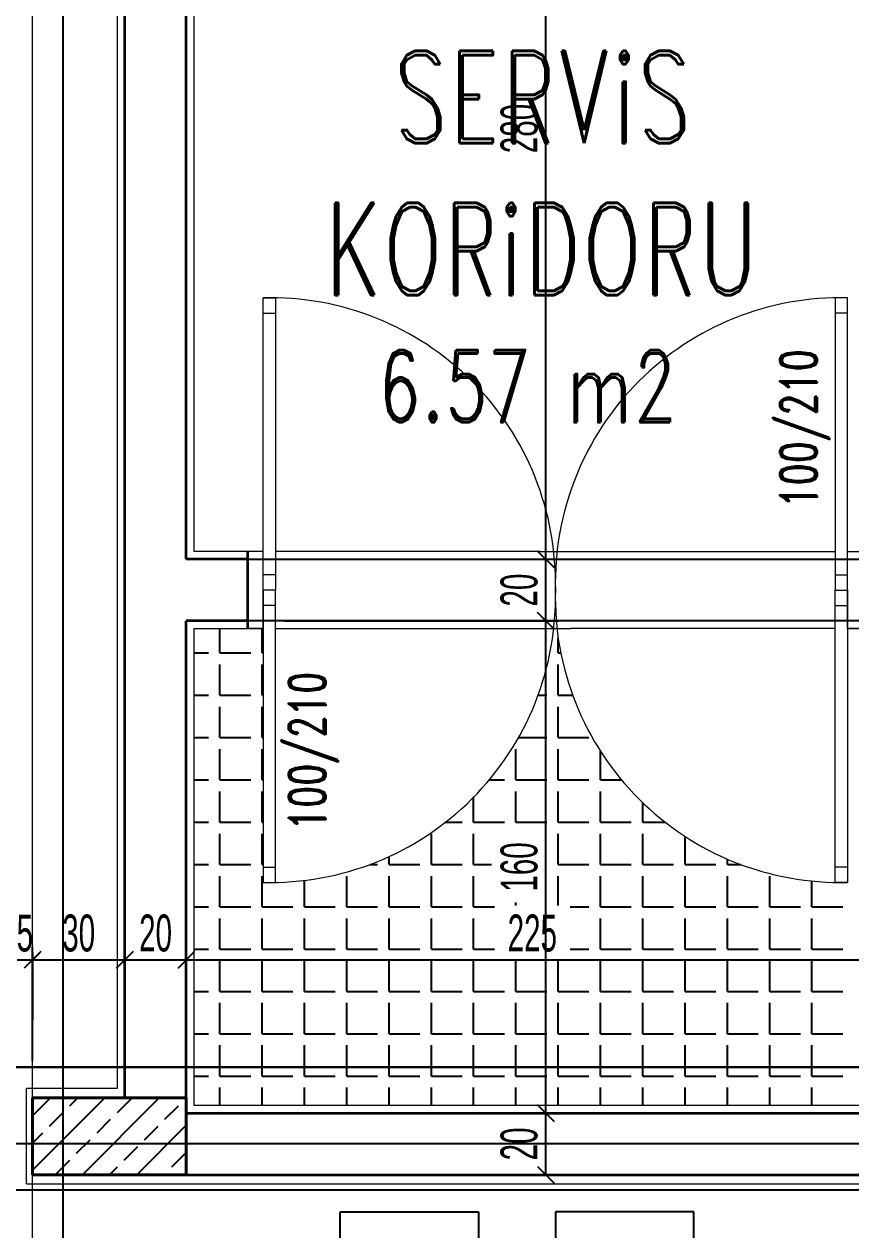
# Model space of a CAD drawing. Header units: inches. Extents: x -7543 to -822, y 102837 to 190349.
# Drawn here: x -835.4194 to -835.3657, y 102836.9701 to 102837.0485 of the extents above; entities that cross this region are included whole.
import ezdxf

# ---------------------------------------------------------------- set-up
doc = ezdxf.new("R2010")
doc.units = ezdxf.units.IN
doc.header["$MEASUREMENT"] = 0
doc.linetypes.add('__ZG_T_P__9', pattern=[22, 1, -10, 1, -10])
doc.linetypes.add('DASHDOTX2', pattern=[2, 1, -0.5, 0, -0.5])
doc.layers.get('0').update_dxf_attribs({"lineweight": 25})
doc.layers.get('Defpoints').update_dxf_attribs({"lineweight": 25})
for name, color, linetype, lineweight in [('AKS', 1, 'Continuous', 25), ('ICOL', 55, 'Continuous', 25), ('İZ DÜŞÜM', 253, 'Continuous', 20), ('KOLON', 2, 'Continuous', 40), ('SIVA', 150, 'Continuous', 15), ('TARAMA', 8, 'Continuous', 25), ('YAZI', 7, 'Continuous', 25)]:
    doc.layers.add(name, color=color, linetype=linetype, lineweight=lineweight)
for name, color, linetype, lineweight, true_color in [('DUVAR', 7, 'Continuous', 35, 0xfc4642), ('KAPI', 7, 'Continuous', 18, 0xffb360), ('TEFRİŞ', 7, 'Continuous', 25, 0x78462c)]:
    doc.layers.add(name, color=color, linetype=linetype, lineweight=lineweight, true_color=true_color)
doc.styles.add('OLCU', font='tromand.shx', dxfattribs={"width": 0.6, "height": 12})
doc.styles.add('st1', font='romandtw.shx', dxfattribs={"width": 0.7, "height": 40})

# ---------------------------------------------------------------- blocks, each defined once
blk = doc.blocks.new('E')
at = {"layer": 'ICOL'}
for p, q in [((0, -3.000000000002046), (0, 25)), ((-2.828427124746668, -2.828427124748032), (2.82842712474303, 2.828427124744394))]:
    blk.add_line(p, q, dxfattribs=at)
blk = doc.blocks.new('_Oblique')
at = {"color": 0, "linetype": 'ByBlock', "lineweight": -2}
blk.add_line((-0.5, -0.5), (0.5, 0.5), dxfattribs=at)

msp = doc.modelspace()

# ---------------------------------------------------------------- linework, layer by layer
at = {"layer": 'AKS', "linetype": 'DASHDOTX2', "ltscale": 10}
for p, q in [((-835.4168919987518, 102836.7454060717), (-835.4168919987518, 102837.2213096623)), ((-836.0219041693524, 102836.9806839998), (-835.3608919987518, 102836.9806839998)), ((-835.1688033422307, 102836.9806839998), (-835.4962085477059, 102836.9806839998)), ((-835.1683529261418, 102836.9756839999), (-835.5938919987518, 102836.9756839999)), ((-835.1688033422307, 102836.9726839999), (-835.5938919987518, 102836.9726839999))]:
    msp.add_line(p, q, dxfattribs=at)
at = {"layer": 'Defpoints', "color": 3}
for p, q in [((-835.4128919987513, 102837.0096850246), (-835.4128919987513, 102837.0716850246)), ((-835.4088919987513, 102837.0696850246), (-835.4088919987513, 102837.0136850246)), ((-835.4088919987513, 102837.0136850246), (-835.4048919987513, 102837.0136850246)), ((-835.4048919987513, 102837.0136850246), (-835.3648919987513, 102837.0136850246)), ((-835.4128919987513, 102836.9786839999), (-835.4128919987513, 102837.0096850246)), ((-835.4048919987513, 102837.0096850246), (-835.4088919987513, 102837.0096850246)), ((-835.4088919987513, 102837.0096850246), (-835.4088919987513, 102836.9776839999)), ((-835.3648919987513, 102837.0096850246), (-835.4048919987513, 102837.0096850246)), ((-835.4188919987517, 102836.9736839999), (-835.4188919987517, 102836.9786839999)), ((-835.4188919987517, 102836.9786839999), (-835.4128919987513, 102836.9786839999)), ((-835.4088919987513, 102836.9776839999), (-835.3638919987518, 102836.9776839999)), ((-835.4088919987513, 102836.9736839999), (-835.4188919987517, 102836.9736839999)), ((-835.3638919987518, 102836.9736839999), (-835.4088919987513, 102836.9736839999))]:
    msp.add_line(p, q, dxfattribs=at)
at = {"layer": 'Defpoints'}
for p, q in [((-835.4048919987513, 102837.0136850246), (-835.3648919987513, 102837.0136850246)), ((-835.3648919987513, 102837.0096850246), (-835.4048919987513, 102837.0096850246))]:
    msp.add_line(p, q, dxfattribs=at)
at = {"layer": 'DUVAR'}
for p, q in [((-835.4128919987513, 102837.0043088393), (-835.4128919987513, 102837.0716850246)), ((-835.4088919987513, 102837.0136850246), (-835.4088919987513, 102837.0696850246)), ((-835.4048919987513, 102837.0091850246), (-835.4048919987513, 102837.0141850246)), ((-835.4048919987513, 102837.0136850246), (-835.4088919987513, 102837.0136850246)), ((-835.4128919987513, 102836.9786839999), (-835.4128919987513, 102837.0096850246)), ((-835.4088919987513, 102836.9766839998), (-835.4088919987513, 102837.0096850246)), ((-835.4088919987513, 102836.9766839998), (-835.4088919987513, 102837.0096850246)), ((-835.4048919987513, 102837.0096850246), (-835.4088919987513, 102837.0096850246)), ((-835.4088919987513, 102836.9776839999), (-835.3638919987513, 102836.9776839999)), ((-835.4088919987513, 102836.9736839999), (-835.3638919987513, 102836.9736839999))]:
    msp.add_line(p, q, dxfattribs=at)
at = {"layer": 'ICOL'}
for p, q in [((-835.3855143062948, 102837.0136850246), (-835.3855143062948, 102837.0696850246)), ((-835.3855143062948, 102837.0096850246), (-835.3855143062948, 102837.0136850246)), ((-835.3855143062948, 102836.9776839999), (-835.3855143062948, 102837.0096850246)), ((-835.4198919987517, 102836.9876516387), (-835.4188919987517, 102836.9876516387)), ((-835.4188919987517, 102836.9876516387), (-835.4128919987513, 102836.9876516387)), ((-835.4187359987518, 102836.9876516387), (-835.4185799987517, 102836.9876516387)), ((-835.4128919987513, 102836.9876516387), (-835.4088919987513, 102836.9876516387)), ((-835.4088919987513, 102836.9876516387), (-835.3638919987518, 102836.9876516387)), ((-835.3855143062948, 102836.9736839999), (-835.3855143062948, 102836.9776839999))]:
    msp.add_line(p, q, dxfattribs=at)
at = {"layer": 'ICOL', "color": 53}
for p, q in [((-835.4024919987513, 102837.0136850246), (-835.3846743062948, 102837.0136850246)), ((-835.4024919987513, 102837.0136850246), (-835.3846743062948, 102837.0136850246)), ((-835.4024919987513, 102837.0096850246), (-835.3846743062948, 102837.0096850246)), ((-835.4024919987513, 102837.0096850246), (-835.3846743062948, 102837.0096850246)), ((-835.4188919987517, 102836.9810839999), (-835.4188919987517, 102836.9884916387)), ((-835.4128919987513, 102836.9831218763), (-835.4128919987513, 102836.9884916387)), ((-835.4128919987513, 102836.9831218763), (-835.4128919987513, 102836.9884916387)), ((-835.4088919987513, 102836.9842877941), (-835.4088919987513, 102836.9884916387)), ((-835.4088919987513, 102836.9842877941), (-835.4088919987513, 102836.9884916387)), ((-835.3853080236609, 102836.9776839999), (-835.3863543062948, 102836.9776839999)), ((-835.3853080236609, 102836.9776839999), (-835.3863543062948, 102836.9776839999)), ((-835.3853080236609, 102836.9736839999), (-835.3863543062948, 102836.9736839999))]:
    msp.add_line(p, q, dxfattribs=at)
at = {"layer": 'İZ DÜŞÜM', "linetype": '__ZG_T_P__9'}
msp.add_line((-835.4188919987517, 102836.7776839999), (-835.4188919987517, 102837.1276839999), dxfattribs=at)
at = {"layer": 'KAPI'}
for p, q in [((-835.4038919987513, 102837.0116850246), (-835.4038919987513, 102837.0306850246)), ((-835.4038919987513, 102837.0306850246), (-835.4030919987513, 102837.0306850246)), ((-835.4030919987513, 102837.0306850246), (-835.4030919987513, 102837.0116850246)), ((-835.3658919987513, 102837.0306850246), (-835.3666919987513, 102837.0306850246)), ((-835.3666919987513, 102837.0306850246), (-835.3666919987513, 102837.0116850246)), ((-835.3658919987513, 102837.0116850246), (-835.3658919987513, 102837.0306850246)), ((-835.4038919987513, 102837.0296850246), (-835.4030919987513, 102837.0296850246)), ((-835.3658919987513, 102837.0296850246), (-835.3666919987513, 102837.0296850246)), ((-835.4038919987514, 102837.0141850246), (-835.4048919987513, 102837.0141850246)), ((-835.4038919987513, 102837.0091850246), (-835.4038919987513, 102837.0141850246)), ((-835.3858919987513, 102837.0141850246), (-835.4030919987514, 102837.0141850246)), ((-835.3858919987513, 102837.0141850246), (-835.3838919987513, 102837.0141850246)), ((-835.3838919987513, 102837.0141850246), (-835.3666919987513, 102837.0141850246)), ((-835.3658919987513, 102837.0091850246), (-835.3658919987513, 102837.0141850246)), ((-835.3658919987513, 102837.0141850246), (-835.3648919987513, 102837.0141850246)), ((-835.4030919987513, 102837.0126850246), (-835.4038919987513, 102837.0126850246)), ((-835.3666919987513, 102837.0126850246), (-835.3658919987513, 102837.0126850246)), ((-835.4038919987513, 102837.0116850246), (-835.4038919987513, 102836.9926850246)), ((-835.4030919987513, 102837.0116850246), (-835.4038919987513, 102837.0116850246)), ((-835.4030919987514, 102836.9926850246), (-835.4030919987514, 102837.0116850246)), ((-835.3666919987513, 102836.9926850246), (-835.3666919987513, 102837.0116850246)), ((-835.3666919987513, 102837.0116850246), (-835.3658919987513, 102837.0116850246)), ((-835.3658919987513, 102837.0116850246), (-835.3658919987513, 102836.9926850246)), ((-835.4030919987513, 102837.0106850246), (-835.4038919987513, 102837.0106850246)), ((-835.3666919987513, 102837.0106850246), (-835.3658919987513, 102837.0106850246)), ((-835.4048919987513, 102837.0091850246), (-835.4038919987513, 102837.0091850246)), ((-835.4038919987513, 102837.0091850246), (-835.4048919987513, 102837.0091850246)), ((-835.4030919987514, 102837.0091850246), (-835.3858919987513, 102837.0091850246)), ((-835.3858919987513, 102837.0091850246), (-835.3838919987513, 102837.0091850246)), ((-835.3666919987513, 102837.0091850246), (-835.3838919987513, 102837.0091850246)), ((-835.3648919987513, 102837.0091850246), (-835.3658919987513, 102837.0091850246)), ((-835.3658919987513, 102837.0091850246), (-835.3648919987513, 102837.0091850246)), ((-835.4038919987513, 102836.9936850246), (-835.4030919987514, 102836.9936850246)), ((-835.3658919987513, 102836.9936850246), (-835.3666919987513, 102836.9936850246)), ((-835.4038919987513, 102836.9926850246), (-835.4030919987514, 102836.9926850246)), ((-835.3658919987513, 102836.9926850246), (-835.3666919987513, 102836.9926850246))]:
    msp.add_line(p, q, dxfattribs=at)
for centre, radius, start, end in [((-835.4034334516817, 102837.0121435717), 0.01854712220763329, 358.5833117699736, 91.41668819081184), ((-835.366350545821, 102837.0121435717), 0.01854712220760017, 88.58331180918816, 181.4166882300264), ((-835.4034334516817, 102837.0112264775), 0.01854712220763329, 268.5833118091882, 1.416688230026377), ((-835.366350545821, 102837.0112264775), 0.01854712220760017, 178.5833117699736, 271.4166881908119)]:
    msp.add_arc(centre, radius, start, end, dxfattribs=at)
at = {"layer": 'KOLON'}
for p, q in [((-835.4188919987517, 102836.9736839999), (-835.4188919987517, 102836.9786839999)), ((-835.4188919987517, 102836.9786839999), (-835.4088919987518, 102836.9786839999)), ((-835.4088919987518, 102836.9786839999), (-835.4088919987518, 102836.9736839999)), ((-835.4088919987518, 102836.9736839999), (-835.4188919987517, 102836.9736839999))]:
    msp.add_line(p, q, dxfattribs=at)
at = {"layer": 'SIVA'}
for p, q in [((-835.4133919987513, 102837.0711850246), (-835.4133919987513, 102837.0043088393)), ((-835.4083919987513, 102837.0141850246), (-835.4083919987513, 102837.0691850246)), ((-835.4048919987513, 102837.0141850246), (-835.4083919987513, 102837.0141850246)), ((-835.4083919987513, 102836.9781839999), (-835.4083919987513, 102837.0091850246)), ((-835.4083919987513, 102837.0091850246), (-835.4048919987513, 102837.0091850246)), ((-835.4133919987513, 102837.0043088393), (-835.4133919987513, 102836.9792839999)), ((-835.4192919987516, 102836.9730839999), (-835.4192919987516, 102836.9792839999)), ((-835.4133919987513, 102836.9792839999), (-835.4192919987516, 102836.9792839999)), ((-835.3643919987517, 102836.9781839999), (-835.4083919987513, 102836.9781839999)), ((-835.4192919987516, 102836.9730839999), (-835.3643919987518, 102836.9730839999))]:
    msp.add_line(p, q, dxfattribs=at)
at = {"layer": 'TARAMA'}
for p, q in [((-835.4067067349521, 102837.0075968213), (-835.4067067349521, 102837.0091850246)), ((-835.4039567349521, 102837.0075968213), (-835.4039567349521, 102837.0091850246)), ((-835.3847067349521, 102837.0075968213), (-835.3847067349521, 102837.0085720354)), ((-835.4083919987513, 102837.0075968213), (-835.4074567349521, 102837.0075968213)), ((-835.4067067349521, 102837.0075968213), (-835.4047067349521, 102837.0075968213)), ((-835.4039567349521, 102837.0075968213), (-835.4038919987513, 102837.0075968213)), ((-835.3847067349521, 102837.0075968213), (-835.3845390404719, 102837.0075968213)), ((-835.4067067349521, 102837.0048468213), (-835.4067067349521, 102837.0068468213)), ((-835.4039567349521, 102837.0048468213), (-835.4039567349521, 102837.0068468213)), ((-835.3847067349521, 102837.0048468213), (-835.3847067349521, 102837.0068468213)), ((-835.4083919987513, 102837.0048468213), (-835.4074567349521, 102837.0048468213)), ((-835.4067067349521, 102837.0048468213), (-835.4047067349521, 102837.0048468213)), ((-835.4039567349521, 102837.0048468213), (-835.4038919987513, 102837.0048468213)), ((-835.3860180639953, 102837.0048468213), (-835.3854567349522, 102837.0048468213)), ((-835.3847067349521, 102837.0048468213), (-835.3837659335074, 102837.0048468213)), ((-835.4067067349521, 102837.0020968213), (-835.4067067349521, 102837.0040968213)), ((-835.4039567349521, 102837.0020968213), (-835.4039567349521, 102837.0040968213)), ((-835.3847067349521, 102837.0020968213), (-835.3847067349521, 102837.0040968213)), ((-835.4083919987513, 102837.0020968213), (-835.4074567349521, 102837.0020968213)), ((-835.4067067349521, 102837.0020968213), (-835.4047067349521, 102837.0020968213)), ((-835.4039567349521, 102837.0020968213), (-835.4038919987513, 102837.0020968213)), ((-835.3872889442914, 102837.0020968213), (-835.3854567349522, 102837.0020968213)), ((-835.3847067349521, 102837.0020968213), (-835.3827067349521, 102837.0020968213)), ((-835.4067067349521, 102836.9993468213), (-835.4067067349521, 102837.0013468213)), ((-835.4039567349521, 102836.9993468213), (-835.4039567349521, 102837.0013468213)), ((-835.3874567349521, 102836.9993468213), (-835.3874567349521, 102837.0013468213)), ((-835.3847067349521, 102836.9993468213), (-835.3847067349521, 102837.0013468213)), ((-835.3819567349522, 102836.9993468213), (-835.3819567349522, 102837.0012043718)), ((-835.4083919987513, 102836.9993468213), (-835.4074567349521, 102836.9993468213)), ((-835.4067067349521, 102836.9993468213), (-835.4047067349521, 102836.9993468213)), ((-835.4039567349521, 102836.9993468213), (-835.4038919987513, 102836.9993468213)), ((-835.3891902248886, 102836.9993468213), (-835.3882067349521, 102836.9993468213)), ((-835.3874567349521, 102836.9993468213), (-835.3854567349522, 102836.9993468213)), ((-835.3847067349521, 102836.9993468213), (-835.3827067349521, 102836.9993468213)), ((-835.3819567349522, 102836.9993468213), (-835.380593772614, 102836.9993468213)), ((-835.4067067349521, 102836.9965968213), (-835.4067067349521, 102836.9985968213)), ((-835.4039567349521, 102836.9965968213), (-835.4039567349521, 102836.9985968213)), ((-835.3902067349521, 102836.9965968213), (-835.3902067349521, 102836.9982245659)), ((-835.3874567349521, 102836.9965968213), (-835.3874567349521, 102836.9985968213)), ((-835.3847067349521, 102836.9965968213), (-835.3847067349521, 102836.9985968213)), ((-835.3819567349522, 102836.9965968213), (-835.3819567349522, 102836.9985968213)), ((-835.379206734952, 102836.9965968213), (-835.379206734952, 102836.9978580766)), ((-835.4083919987513, 102836.9965968213), (-835.4074567349521, 102836.9965968213)), ((-835.4067067349521, 102836.9965968213), (-835.4047067349521, 102836.9965968213)), ((-835.4039567349521, 102836.9965968213), (-835.4038919987513, 102836.9965968213)), ((-835.3920330613338, 102836.9965968213), (-835.3909567349522, 102836.9965968213)), ((-835.3902067349521, 102836.9965968213), (-835.3882067349521, 102836.9965968213)), ((-835.3874567349521, 102836.9965968213), (-835.3854567349522, 102836.9965968213)), ((-835.3847067349521, 102836.9965968213), (-835.3827067349521, 102836.9965968213)), ((-835.3819567349522, 102836.9965968213), (-835.3799567349521, 102836.9965968213)), ((-835.3792067349522, 102836.9965968213), (-835.3777509361689, 102836.9965968213)), ((-835.4067067349521, 102836.9938468213), (-835.4067067349521, 102836.9958468213)), ((-835.4039567349521, 102836.9938468213), (-835.4039567349521, 102836.9958468213)), ((-835.3929567349521, 102836.9938468213), (-835.3929567349521, 102836.9958468213)), ((-835.3902067349521, 102836.9938468213), (-835.3902067349521, 102836.9958468213)), ((-835.3847067349521, 102836.9938468213), (-835.3847067349521, 102836.9958468213)), ((-835.3819567349522, 102836.9938468213), (-835.3819567349522, 102836.9958468213)), ((-835.379206734952, 102836.9938468213), (-835.379206734952, 102836.9958468213)), ((-835.3764567349522, 102836.9938468213), (-835.3764567349522, 102836.9956746068)), ((-835.3957067349521, 102836.9938468213), (-835.3957067349521, 102836.9943654695)), ((-835.4083919987513, 102836.9938468213), (-835.4074567349521, 102836.9938468213)), ((-835.4067067349521, 102836.9938468213), (-835.4047067349521, 102836.9938468213)), ((-835.4039567349521, 102836.9938468213), (-835.4038919987513, 102836.9938468213)), ((-835.3969570876795, 102836.9938468213), (-835.3964567349522, 102836.9938468213)), ((-835.3957067349521, 102836.9938468213), (-835.3937067349522, 102836.9938468213)), ((-835.3929567349521, 102836.9938468213), (-835.3909567349522, 102836.9938468213)), ((-835.3902067349521, 102836.9938468213), (-835.3890423062948, 102836.9938468213)), ((-835.3847067349521, 102836.9938468213), (-835.3827067349521, 102836.9938468213)), ((-835.3819567349522, 102836.9938468213), (-835.3799567349521, 102836.9938468213)), ((-835.3792067349522, 102836.9938468213), (-835.3772067349521, 102836.9938468213)), ((-835.3764567349522, 102836.9938468213), (-835.3744567349521, 102836.9938468213)), ((-835.3737067349521, 102836.9938468213), (-835.3737067349521, 102836.9942005496)), ((-835.3737067349521, 102836.9938468213), (-835.3728269098232, 102836.9938468213)), ((-835.4067067349521, 102836.9910968213), (-835.4067067349521, 102836.9930968213)), ((-835.4039567349521, 102836.9910968213), (-835.4039567349521, 102836.9930968213)), ((-835.4012067349521, 102836.9910968213), (-835.4012067349521, 102836.9928135072)), ((-835.3984567349521, 102836.9910968213), (-835.3984567349521, 102836.9930968213)), ((-835.3957067349521, 102836.9910968213), (-835.3957067349521, 102836.9930968213)), ((-835.3929567349521, 102836.9910968213), (-835.3929567349521, 102836.9930968213)), ((-835.3902067349521, 102836.9910968213), (-835.3902067349521, 102836.9930968213)), ((-835.3847067349521, 102836.9911796387), (-835.3847067349521, 102836.9930968213)), ((-835.3819567349522, 102836.9910968213), (-835.3819567349522, 102836.9930968213)), ((-835.379206734952, 102836.9910968213), (-835.379206734952, 102836.9930968213)), ((-835.3764567349522, 102836.9910968213), (-835.3764567349522, 102836.9930968213)), ((-835.3737067349521, 102836.9910968213), (-835.3737067349521, 102836.9930968213)), ((-835.3709567349521, 102836.9910968213), (-835.3709567349521, 102836.9930968213)), ((-835.3682067349521, 102836.9910968213), (-835.3682067349521, 102836.9927724724)), ((-835.4083919987513, 102836.9910968213), (-835.4074567349521, 102836.9910968213)), ((-835.4067067349521, 102836.9910968213), (-835.4047067349521, 102836.9910968213)), ((-835.4039567349521, 102836.9910968213), (-835.4019567349521, 102836.9910968213)), ((-835.4012067349521, 102836.9910968213), (-835.3992067349521, 102836.9910968213)), ((-835.3984567349521, 102836.9910968213), (-835.3964567349522, 102836.9910968213)), ((-835.3957067349521, 102836.9910968213), (-835.3937067349522, 102836.9910968213)), ((-835.3929567349521, 102836.9910968213), (-835.3909567349522, 102836.9910968213)), ((-835.3902067349521, 102836.9910968213), (-835.388843427323, 102836.9910968213)), ((-835.3874567349521, 102836.9911796387), (-835.3874567349521, 102836.9913702265)), ((-835.3839405701801, 102836.9910968213), (-835.3827067349521, 102836.9910968213)), ((-835.3819567349522, 102836.9910968213), (-835.3799567349521, 102836.9910968213)), ((-835.3792067349522, 102836.9910968213), (-835.3772067349521, 102836.9910968213)), ((-835.3764567349522, 102836.9910968213), (-835.3744567349521, 102836.9910968213)), ((-835.3737067349521, 102836.9910968213), (-835.3717067349521, 102836.9910968213)), ((-835.3709567349522, 102836.9910968213), (-835.3689567349521, 102836.9910968213)), ((-835.3682067349521, 102836.9910968213), (-835.3662067349521, 102836.9910968213)), ((-835.4067067349521, 102836.9883468213), (-835.4067067349521, 102836.9903468213)), ((-835.4039567349521, 102836.9883468213), (-835.4039567349521, 102836.9903468213)), ((-835.4012067349521, 102836.9883468213), (-835.4012067349521, 102836.9903468213)), ((-835.3984567349521, 102836.9883468213), (-835.3984567349521, 102836.9903468213)), ((-835.3957067349521, 102836.9883468213), (-835.3957067349521, 102836.9903468213)), ((-835.3929567349521, 102836.9883468213), (-835.3929567349521, 102836.9903468213)), ((-835.3902067349521, 102836.9883468213), (-835.3902067349521, 102836.9903468213)), ((-835.3819567349522, 102836.9883468213), (-835.3819567349522, 102836.9903468213)), ((-835.379206734952, 102836.9883468213), (-835.379206734952, 102836.9903468213)), ((-835.3764567349522, 102836.9883468213), (-835.3764567349522, 102836.9903468213)), ((-835.3737067349521, 102836.9883468213), (-835.3737067349521, 102836.9903468213)), ((-835.3709567349521, 102836.9883468213), (-835.3709567349521, 102836.9903468213)), ((-835.3682067349521, 102836.9883468213), (-835.3682067349521, 102836.9903468213)), ((-835.4083919987513, 102836.9883468213), (-835.4074567349521, 102836.9883468213)), ((-835.4067067349521, 102836.9883468213), (-835.4047067349521, 102836.9883468213)), ((-835.4039567349521, 102836.9883468213), (-835.4019567349521, 102836.9883468213)), ((-835.4012067349521, 102836.9883468213), (-835.3992067349521, 102836.9883468213)), ((-835.3984567349521, 102836.9883468213), (-835.3964567349522, 102836.9883468213)), ((-835.3957067349521, 102836.9883468213), (-835.3937067349522, 102836.9883468213)), ((-835.3929567349521, 102836.9883468213), (-835.3909567349522, 102836.9883468213)), ((-835.3902067349521, 102836.9883468213), (-835.388843427323, 102836.9883468213)), ((-835.3839405701801, 102836.9883468213), (-835.3827067349521, 102836.9883468213)), ((-835.3819567349522, 102836.9883468213), (-835.3799567349521, 102836.9883468213)), ((-835.3792067349522, 102836.9883468213), (-835.3772067349521, 102836.9883468213)), ((-835.3764567349522, 102836.9883468213), (-835.3744567349521, 102836.9883468213)), ((-835.3737067349521, 102836.9883468213), (-835.3717067349521, 102836.9883468213)), ((-835.3709567349522, 102836.9883468213), (-835.3689567349521, 102836.9883468213)), ((-835.3682067349521, 102836.9883468213), (-835.3662067349521, 102836.9883468213)), ((-835.4067067349521, 102836.9855968213), (-835.4067067349521, 102836.9875968213)), ((-835.4039567349521, 102836.9855968213), (-835.4039567349521, 102836.9875968213)), ((-835.4012067349521, 102836.9855968213), (-835.4012067349521, 102836.9875968213)), ((-835.3984567349521, 102836.9855968213), (-835.3984567349521, 102836.9875968213)), ((-835.3957067349521, 102836.9855968213), (-835.3957067349521, 102836.9875968213)), ((-835.3929567349521, 102836.9855968213), (-835.3929567349521, 102836.9875968213)), ((-835.3902067349521, 102836.9855968213), (-835.3902067349521, 102836.9875968213)), ((-835.3874567349521, 102836.9855968213), (-835.3874567349521, 102836.9875796387)), ((-835.3847067349521, 102836.9855968213), (-835.3847067349521, 102836.9875796387)), ((-835.3819567349522, 102836.9855968213), (-835.3819567349522, 102836.9875968213)), ((-835.379206734952, 102836.9855968213), (-835.379206734952, 102836.9875968213)), ((-835.3764567349522, 102836.9855968213), (-835.3764567349522, 102836.9875968213)), ((-835.3737067349521, 102836.9855968213), (-835.3737067349521, 102836.9875968213)), ((-835.3709567349521, 102836.9855968213), (-835.3709567349521, 102836.9875968213)), ((-835.3682067349521, 102836.9855968213), (-835.3682067349521, 102836.9875968213)), ((-835.4083919987513, 102836.9855968213), (-835.4074567349521, 102836.9855968213)), ((-835.4067067349521, 102836.9855968213), (-835.4047067349521, 102836.9855968213)), ((-835.4039567349521, 102836.9855968213), (-835.4019567349521, 102836.9855968213)), ((-835.4012067349521, 102836.9855968213), (-835.3992067349521, 102836.9855968213)), ((-835.3984567349521, 102836.9855968213), (-835.3964567349522, 102836.9855968213)), ((-835.3957067349521, 102836.9855968213), (-835.3937067349522, 102836.9855968213)), ((-835.3929567349521, 102836.9855968213), (-835.3909567349522, 102836.9855968213)), ((-835.3902067349521, 102836.9855968213), (-835.3882067349521, 102836.9855968213)), ((-835.3874567349521, 102836.9855968213), (-835.3854567349522, 102836.9855968213)), ((-835.3847067349521, 102836.9855968213), (-835.3827067349521, 102836.9855968213)), ((-835.3819567349522, 102836.9855968213), (-835.3799567349521, 102836.9855968213)), ((-835.3792067349522, 102836.9855968213), (-835.3772067349521, 102836.9855968213)), ((-835.3764567349522, 102836.9855968213), (-835.3744567349521, 102836.9855968213)), ((-835.3737067349521, 102836.9855968213), (-835.3717067349521, 102836.9855968213)), ((-835.3709567349522, 102836.9855968213), (-835.3689567349521, 102836.9855968213)), ((-835.3682067349521, 102836.9855968213), (-835.3662067349521, 102836.9855968213)), ((-835.4067067349521, 102836.9828468213), (-835.4067067349521, 102836.9848468213)), ((-835.4039567349521, 102836.9828468213), (-835.4039567349521, 102836.9848468213)), ((-835.4012067349521, 102836.9828468213), (-835.4012067349521, 102836.9848468213)), ((-835.3984567349521, 102836.9828468213), (-835.3984567349521, 102836.9848468213)), ((-835.3957067349521, 102836.9828468213), (-835.3957067349521, 102836.9848468213)), ((-835.3929567349521, 102836.9828468213), (-835.3929567349521, 102836.9848468213)), ((-835.3902067349521, 102836.9828468213), (-835.3902067349521, 102836.9848468213)), ((-835.3874567349521, 102836.9828468213), (-835.3874567349521, 102836.9848468213)), ((-835.3847067349521, 102836.9828468213), (-835.3847067349521, 102836.9848468213)), ((-835.3819567349522, 102836.9828468213), (-835.3819567349522, 102836.9848468213)), ((-835.379206734952, 102836.9828468213), (-835.379206734952, 102836.9848468213)), ((-835.3764567349522, 102836.9828468213), (-835.3764567349522, 102836.9848468213)), ((-835.3737067349521, 102836.9828468213), (-835.3737067349521, 102836.9848468213)), ((-835.3709567349521, 102836.9828468213), (-835.3709567349521, 102836.9848468213)), ((-835.3682067349521, 102836.9828468213), (-835.3682067349521, 102836.9848468213)), ((-835.4083919987513, 102836.9828468213), (-835.4074567349521, 102836.9828468213)), ((-835.4067067349521, 102836.9828468213), (-835.4047067349521, 102836.9828468213)), ((-835.4039567349521, 102836.9828468213), (-835.4019567349521, 102836.9828468213)), ((-835.4012067349521, 102836.9828468213), (-835.3992067349521, 102836.9828468213)), ((-835.3984567349521, 102836.9828468213), (-835.3964567349522, 102836.9828468213)), ((-835.3957067349521, 102836.9828468213), (-835.3937067349522, 102836.9828468213)), ((-835.3929567349521, 102836.9828468213), (-835.3909567349522, 102836.9828468213)), ((-835.3902067349521, 102836.9828468213), (-835.3882067349521, 102836.9828468213)), ((-835.3874567349521, 102836.9828468213), (-835.3854567349522, 102836.9828468213)), ((-835.3847067349521, 102836.9828468213), (-835.3827067349521, 102836.9828468213)), ((-835.3819567349522, 102836.9828468213), (-835.3799567349521, 102836.9828468213)), ((-835.3792067349522, 102836.9828468213), (-835.3772067349521, 102836.9828468213)), ((-835.3764567349522, 102836.9828468213), (-835.3744567349521, 102836.9828468213)), ((-835.3737067349521, 102836.9828468213), (-835.3717067349521, 102836.9828468213)), ((-835.3709567349522, 102836.9828468213), (-835.3689567349521, 102836.9828468213)), ((-835.3682067349521, 102836.9828468213), (-835.3662067349521, 102836.9828468213)), ((-835.4067067349521, 102836.9806839998), (-835.4067067349521, 102836.9820968213)), ((-835.4039567349521, 102836.9806839998), (-835.4039567349521, 102836.9820968213)), ((-835.4012067349521, 102836.9806839998), (-835.4012067349521, 102836.9820968213)), ((-835.3984567349521, 102836.9806839998), (-835.3984567349521, 102836.9820968213)), ((-835.3957067349521, 102836.9806839998), (-835.3957067349521, 102836.9820968213)), ((-835.3929567349521, 102836.9806839998), (-835.3929567349521, 102836.9820968213)), ((-835.3902067349521, 102836.9806839998), (-835.3902067349521, 102836.9820968213)), ((-835.3874567349521, 102836.9806839998), (-835.3874567349521, 102836.9820968213)), ((-835.3847067349521, 102836.9806839998), (-835.3847067349521, 102836.9820968213)), ((-835.3819567349522, 102836.9806839998), (-835.3819567349522, 102836.9820968213)), ((-835.379206734952, 102836.9806839998), (-835.379206734952, 102836.9820968213)), ((-835.3764567349522, 102836.9806839998), (-835.3764567349522, 102836.9820968213)), ((-835.3737067349521, 102836.9806839998), (-835.3737067349521, 102836.9820968213)), ((-835.3709567349521, 102836.9806839998), (-835.3709567349521, 102836.9820968213)), ((-835.3682067349521, 102836.9806839998), (-835.3682067349521, 102836.9820968213)), ((-835.4067067349521, 102836.9800968213), (-835.4067067349521, 102836.9806839998)), ((-835.4039567349521, 102836.9800968213), (-835.4039567349521, 102836.9806839998)), ((-835.4012067349521, 102836.9800968213), (-835.4012067349521, 102836.9806839998)), ((-835.3984567349521, 102836.9800968213), (-835.3984567349521, 102836.9806839998)), ((-835.3957067349521, 102836.9800968213), (-835.3957067349521, 102836.9806839998)), ((-835.3929567349521, 102836.9800968213), (-835.3929567349521, 102836.9806839998)), ((-835.3902067349521, 102836.9800968213), (-835.3902067349521, 102836.9806839998)), ((-835.3874567349521, 102836.9800968213), (-835.3874567349521, 102836.9806839998)), ((-835.3847067349521, 102836.9800968213), (-835.3847067349521, 102836.9806839998)), ((-835.3819567349522, 102836.9800968213), (-835.3819567349522, 102836.9806839998)), ((-835.379206734952, 102836.9800968213), (-835.379206734952, 102836.9806839998)), ((-835.3764567349522, 102836.9800968213), (-835.3764567349522, 102836.9806839998)), ((-835.3737067349521, 102836.9800968213), (-835.3737067349521, 102836.9806839998)), ((-835.3709567349521, 102836.9800968213), (-835.3709567349521, 102836.9806839998)), ((-835.3682067349521, 102836.9800968213), (-835.3682067349521, 102836.9806839998)), ((-835.4083919987513, 102836.9800968213), (-835.4074567349521, 102836.9800968213)), ((-835.4067067349521, 102836.9800968213), (-835.4047067349521, 102836.9800968213)), ((-835.4067067349521, 102836.9781839999), (-835.4067067349521, 102836.9793468213)), ((-835.4039567349521, 102836.9800968213), (-835.4019567349521, 102836.9800968213)), ((-835.4039567349521, 102836.9781839999), (-835.4039567349521, 102836.9793468213)), ((-835.4012067349521, 102836.9800968213), (-835.3992067349521, 102836.9800968213)), ((-835.4012067349521, 102836.9781839999), (-835.4012067349521, 102836.9793468213)), ((-835.3984567349521, 102836.9800968213), (-835.3964567349522, 102836.9800968213)), ((-835.3984567349521, 102836.9781839999), (-835.3984567349521, 102836.9793468213)), ((-835.3957067349521, 102836.9800968213), (-835.3937067349522, 102836.9800968213)), ((-835.3957067349521, 102836.9781839999), (-835.3957067349521, 102836.9793468213)), ((-835.3929567349521, 102836.9800968213), (-835.3909567349522, 102836.9800968213)), ((-835.3929567349521, 102836.9781839999), (-835.3929567349521, 102836.9793468213)), ((-835.3902067349521, 102836.9800968213), (-835.3882067349521, 102836.9800968213)), ((-835.3902067349521, 102836.9781839999), (-835.3902067349521, 102836.9793468213)), ((-835.3874567349521, 102836.9800968213), (-835.3854567349522, 102836.9800968213)), ((-835.3874567349521, 102836.9781839999), (-835.3874567349521, 102836.9793468213)), ((-835.3847067349521, 102836.9800968213), (-835.3827067349521, 102836.9800968213)), ((-835.3847067349521, 102836.9781839999), (-835.3847067349521, 102836.9793468213)), ((-835.3819567349522, 102836.9800968213), (-835.3799567349521, 102836.9800968213)), ((-835.3819567349522, 102836.9781839999), (-835.3819567349522, 102836.9793468213)), ((-835.3792067349522, 102836.9800968213), (-835.3772067349521, 102836.9800968213)), ((-835.379206734952, 102836.9781839999), (-835.379206734952, 102836.9793468213)), ((-835.3764567349522, 102836.9800968213), (-835.3744567349521, 102836.9800968213)), ((-835.3764567349522, 102836.9781839999), (-835.3764567349522, 102836.9793468213)), ((-835.3737067349521, 102836.9800968213), (-835.3717067349521, 102836.9800968213)), ((-835.3737067349521, 102836.9781839999), (-835.3737067349521, 102836.9793468213)), ((-835.3709567349522, 102836.9800968213), (-835.3689567349521, 102836.9800968213)), ((-835.3709567349521, 102836.9781839999), (-835.3709567349521, 102836.9793468213)), ((-835.3682067349521, 102836.9800968213), (-835.3662067349521, 102836.9800968213)), ((-835.3682067349521, 102836.9781839999), (-835.3682067349521, 102836.9793468213)), ((-835.4188919987517, 102836.9775119809), (-835.4177199797559, 102836.9786839999)), ((-835.4188919987517, 102836.973976447), (-835.4141844458501, 102836.9786839999)), ((-835.4164664136415, 102836.978169799), (-835.415952212806, 102836.9786839999)), ((-835.4156489119441, 102836.9736839999), (-835.4106489119441, 102836.9786839999)), ((-835.4133728214739, 102836.9777278573), (-835.4124889379974, 102836.9786117407)), ((-835.4089534040914, 102836.9786117407), (-835.4088919987518, 102836.9786731461)), ((-835.4102792293062, 102836.9772859155), (-835.4093953458297, 102836.978169799)), ((-835.4177922388562, 102836.9768439738), (-835.4169083553797, 102836.9777278573)), ((-835.4146986466886, 102836.9764020321), (-835.4138147632121, 102836.9772859155)), ((-835.4188919987517, 102836.9757442139), (-835.4182341805945, 102836.9764020321)), ((-835.4121133780382, 102836.9736839999), (-835.4088919987518, 102836.9769053791)), ((-835.4116050545209, 102836.9759600903), (-835.4107211710444, 102836.9768439738)), ((-835.4160244719034, 102836.9750762068), (-835.4151405884269, 102836.9759600903)), ((-835.4129308797357, 102836.9746342651), (-835.4120469962592, 102836.9755181486)), ((-835.417350297118, 102836.9737503816), (-835.4164664136416, 102836.9746342651)), ((-835.4098372875679, 102836.9741923234), (-835.4089534040914, 102836.9750762068)), ((-835.4138811449941, 102836.9736839999), (-835.4133728214739, 102836.9741923234)), ((-835.4103456110881, 102836.9736839999), (-835.4102792293062, 102836.9737503816))]:
    msp.add_line(p, q, dxfattribs=at)
at = {"layer": 'TEFRİŞ'}
for p, q in [((-835.3988829896756, 102836.962276742), (-835.3988829896756, 102836.971276742)), ((-835.3988829896756, 102836.971276742), (-835.3898829896756, 102836.971276742)), ((-835.3898829896756, 102836.971276742), (-835.3898829896756, 102836.962276742)), ((-835.3848829896756, 102836.971276742), (-835.3848829896756, 102836.962276742)), ((-835.3758829896756, 102836.971276742), (-835.3848829896756, 102836.971276742)), ((-835.3758829896756, 102836.962276742), (-835.3758829896756, 102836.971276742))]:
    msp.add_line(p, q, dxfattribs=at)

# ---------------------------------------------------------------- block references
at = {"layer": 'ICOL'}
for name, p, xscale, yscale, zscale, rotation in [('_Oblique', (-835.3855143062948, 102837.0136850246), 0.001080000001820736, 0.001080000001820736, 0.001080000001820736, 270), ('_Oblique', (-835.3855143062948, 102837.0136850246), 0.001080000001820736, 0.001080000001820736, 0.001080000001820736, 90), ('_Oblique', (-835.3855143062948, 102837.0096850246), 0.001080000001820736, 0.001080000001820736, 0.001080000001820736, 270), ('_Oblique', (-835.3855143062948, 102837.0096850246), 0.001080000001820736, 0.001080000001820736, 0.001080000001820736, 90), ('_Oblique', (-835.4188919987517, 102836.9876516387), 0.001080000000001746, 0.001080000000001746, 0.001080000000001746, 180), ('E', (-835.4188919987517, 102836.9876516387), 0.0001559999999471984, 0.0001559999999471984, 0.0001559999999471984, 180), ('_Oblique', (-835.4128919987513, 102836.9876516387), 0.001080000000001746, 0.001080000000001746, 0.001080000000001746, 180), ('_Oblique', (-835.4088919987513, 102836.9876516387), 0.001080000000001746, 0.001080000000001746, 0.001080000000001746, 180), ('_Oblique', (-835.3855143062948, 102836.9776839999), 0.001080000001820736, 0.001080000001820736, 0.001080000001820736, 270), ('_Oblique', (-835.3855143062948, 102836.9776839999), 0.001080000001820736, 0.001080000001820736, 0.001080000001820736, 90), ('_Oblique', (-835.3855143062948, 102836.9736839999), 0.001080000001820736, 0.001080000001820736, 0.001080000001820736, 270)]:
    msp.add_blockref(name, p, dxfattribs=dict(at, xscale=xscale, yscale=yscale, zscale=zscale, rotation=rotation))
at = {"layer": 'ICOL', "xscale": 0.001080000000001746, "yscale": 0.001080000000001746, "zscale": 0.001080000000001746}
for p in [(-835.4128919987513, 102836.9876516387), (-835.4088919987513, 102836.9876516387)]:
    msp.add_blockref('_Oblique', p, dxfattribs=at)

# ---------------------------------------------------------------- texts
at = {"layer": 'ICOL', "char_height": 0.0024, "attachment_point": 5, "rotation": 90, "style": 'OLCU'}
for s, insert in [('\\A1;280', (-835.3872423062948, 102837.0416850246)), ('\\A1;20', (-835.3872423062948, 102837.0116850246)), ('\\A1;160', (-835.3872423062948, 102836.9936845122)), ('\\A1;20', (-835.3872423062948, 102836.9756839999))]:
    msp.add_mtext(s, dxfattribs=dict(at, insert=insert))
at = {"layer": 'ICOL', "char_height": 0.0024, "attachment_point": 5, "style": 'OLCU'}
for s, insert in [('\\A1;5', (-835.4193919987517, 102836.9893796387)), ('\\A1;30', (-835.4158919987516, 102836.9893796387)), ('\\A1;20', (-835.4108919987514, 102836.9893796387)), ('\\A1;225', (-835.3863919987516, 102836.9893796387))]:
    msp.add_mtext(s, dxfattribs=dict(at, insert=insert))
at = {"layer": 'KAPI', "style": 'st1', "width": 0.7}
for p in [(-835.3678806527164, 102837.017045068), (-835.3998348633746, 102836.9960849812)]:
    msp.add_text('100/210', height=0.0024, rotation=90, dxfattribs=at).set_placement(p)
at = {"layer": 'YAZI', "style": 'st1', "width": 0.7}
for s, height, p in [('SERViS', 0.006, (-835.3954417713004, 102837.0407299452)), ('KORiDORU', 0.006, (-835.3999234478151, 102837.0308544892)), ('6.57 m2', 0.004687500000000001, (-835.3964319143349, 102837.0225985092))]:
    msp.add_text(s, height=height, dxfattribs=at).set_placement(p)

doc.saveas('drawing.dxf')
